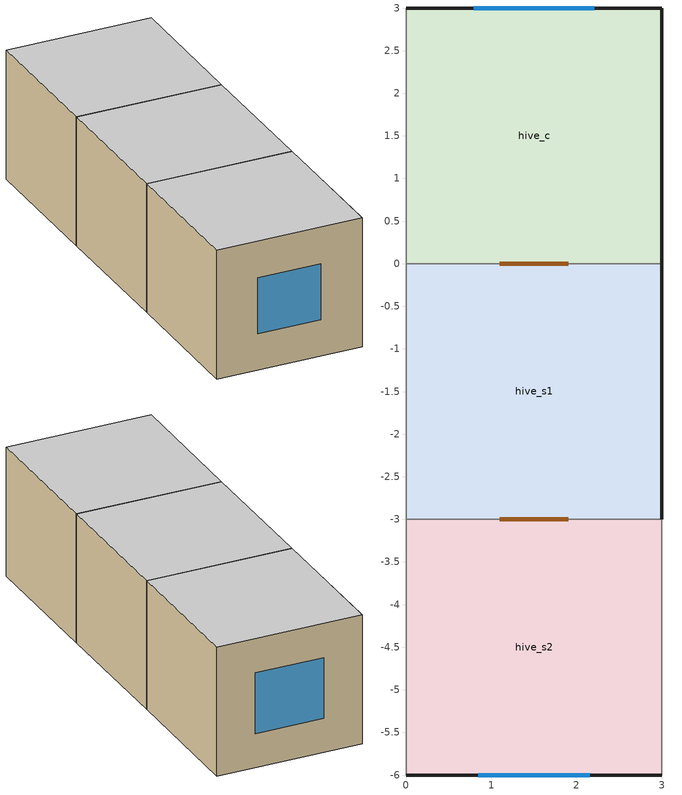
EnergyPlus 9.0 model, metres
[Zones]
hive_c
 floor othersideconditionsmodel (floor): 3,3 3,0 0,0 0,3 z0
 wall outside (ext_wall): 3,0 3,3 0,3 z0:2.7
 wall to hive_s1 (int_wall): 0,0 3,0 z0:2.7
 wall adiabatic (int_wall): 0,3 0,0 z0:2.7
 window (simple_window): 2.21,3 0.79,3 z0.71:1.99
 door inside (door_3_cm): 1.1,0 1.9,0 z0:2.1
 ceiling adiabatic (ceiling): 0,3 0,0 3,0 3,3 z2.7
hive_s1
 floor othersideconditionsmodel (floor): 3,0 3,-3 0,-3 0,0 z0
 wall outside (ext_wall): 3,-3 3,0 z0:2.7
 wall to hive_s2 (int_wall): 0,-3 3,-3 z0:2.7
 wall adiabatic (int_wall): 0,0 0,-3 z0:2.7
 door inside (door_3_cm): 1.1,-3 1.9,-3 z0:2.1
 ceiling adiabatic (ceiling): 0,0 0,-3 3,-3 3,0 z2.7
hive_s2
 floor othersideconditionsmodel (floor): 3,-3 3,-6 0,-6 0,-3 z0
 wall outside (ext_wall): 0,-6 3,-6 z0:2.7
 wall adiabatic (int_wall): 3,-6 3,-3 / 0,-3 0,-6 z0:2.7
 window (simple_window): 0.85,-6 2.15,-6 z0.76:1.94
 ceiling adiabatic (ceiling): 0,-3 0,-6 3,-6 3,-3 z2.7
[Building]
single_zone_hive: Loads convergence tolerance value=0.04; Maximum number of warmup days=25; Minimum number of warmup days=6; North axis=0; Solar distribution=FullInteriorAndExteriorWithReflections; Temperature convergence tolerance value=0.4; Terrain=City
[Site:GroundDomain:Slab]
ground_domain: 1, 0.4, 1.6, 10, No, Full, 6, 5, Timestep, ground_coupled_oscm, OnGrade, 1250, 30, 50, 1500, 1.5, finite_diff, Site:GroundTemperature:Undisturbed:FiniteDifference, No
[Site:GroundTemperature:Undisturbed:FiniteDifference]
finite_diff: 0.4, 1250, 30, 50, 1500, 1.5
[Construction]
floor: impermeabilizacao, concreto_5cm, contrapiso, piso_ceramico
ceiling: piso_ceramico, contrapiso, concreto_5cm, impermeabilizacao
ext_wall: placa_cimenticia, la_vidro_5cm, gesso
int_wall: gesso, la_vidro_5cm, gesso
door_3_cm: porta_mad_int_3cm
simple_window: vidro_simples_0.87
[Material] Thermal absorptance=0.9
Name | Conductivity | Density | Roughness | Solar absorptance | Specific heat | Thickness | Visible absorptance
concreto_5cm | 1.75 | 2200 | MediumRough | 0.7 | 1000 | 0.05 | 0.7
contrapiso | 1.15 | 2000 | MediumRough | 0.7 | 1000 | 0.02 | 0.7
impermeabilizacao | 0.23 | 1000 | Smooth | 0.7 | 920 | 0.0001 | 0.7
piso_ceramico | 1.05 | 2000 | Smooth | 0.7 | 920 | 0.0075 | 0.7
porta_mad_int_3cm | 0.15 | 650 | MediumSmooth | 0.5 | 2300 | 0.03 | 0.5
placa_cimenticia | 1.15 | 2000 | MediumSmooth | 0.5 | 1000 | 0.01 | 0.5
gesso | 0.35 | 900 | Smooth | 0.5 | 870 | 0.0125 | 0.5
[Material:NoMass]
la_vidro_5cm: Roughness=Smooth; Thermal resistance=1.25; Thermal absorptance=0.9; Solar absorptance=0.7; Visible absorptance=0.7
[WindowMaterial:SimpleGlazingSystem]
vidro_simples_0.87: Solar heat gain coefficient=0.87; U factor=5.7
[ElectricEquipment]
equip_hive_s1: Zone or zonelist=hive_s1; Design level=120; Design level calculation method=EquipmentLevel; End use subcategory=General; Fraction latent=0; Fraction lost=0; Fraction radiant=0.3; Schedule=sch_equip_living
[Lights] Design level calculation method=Watts/Area; End use subcategory=GeneralLights; Fraction radiant=0.32; Fraction replaceable=0; Fraction visible=0.23; Return air fraction=0; Watts per zone floor area=5
Name | Zone or zonelist | Schedule
lights_hive_c | hive_c | sch_ilum_dorm
lights_hive_s1 | hive_s1 | sch_ilum_living
lights_hive_s2 | hive_s2 | sch_ilum_dorm
[People] Fraction radiant=0.3; Number of people calculation method=People
Name | Zone or zonelist | Number of people | Activity level schedule | Number of people schedule
people_hive_c | hive_c | 2 | sch_activ_dorm | sch_occup_dorm
people_hive_s1 | hive_s1 | 4 | sch_activ_living | sch_occup_living
people_hive_s2 | hive_s2 | 2 | sch_activ_dorm | sch_occup_dorm
[SurfaceProperty:OtherSideConditionsModel]
ground_coupled_oscm: Type of modeling=GroundCoupledSurface
[ThermostatSetpoint:DualSetpoint]
thermostat_setpoint: Cooling setpoint temperature schedule=sch_hvac_23; Heating setpoint temperature schedule=sch_hvac_18
[Zone] Multiplier=1
hive_c; hive_s1; hive_s2
[ZoneControl:Thermostat] Control 1=thermostat_setpoint; Control type schedule=sch_hvac_4
Name | Zone or zonelist
thermostat_hive_c | hive_c
thermostat_hive_s1 | hive_s1
thermostat_hive_s2 | hive_s2
[Zone equipment]
hive_c: hvac_hive_c
hive_s1: hvac_hive_s1
hive_s2: hvac_hive_s2
[ZoneHVAC:IdealLoadsAirSystem] Cooling limit=NoLimit; Cooling sensible heat ratio=0.7; Dehumidification control type=None; Demand controlled ventilation type=None; Heat recovery type=None; Heating limit=NoLimit; Humidification control type=None; Latent heat recovery effectiveness=0.65; Maximum heating supply air humidity ratio=0.0156; Maximum heating supply air temperature=50; Minimum cooling supply air humidity ratio=0.0077; Minimum cooling supply air temperature=13; Outdoor air economizer type=NoEconomizer; Sensible heat recovery effectiveness=0.7
Name | Availability schedule
hvac_hive_c; hvac_hive_s2 | sch_hvac_dorm
hvac_hive_s1 | sch_hvac_living
[Schedule:Compact]
sch_hvac_living: Through: 12/31, For: AllDays, Until: 14:00, 0, Until: 22:00, 1, Until: 24:00, 0
sch_hvac_dorm: Through: 12/31, For: AllDays, Until: 08:00, 1, Until: 22:00, 0, Until: 24:00, 1
sch_activ_living: Through: 12/31, For:AllDays, Until: 24:00, 108
sch_activ_dorm: Through: 12/31, For:AllDays, Until: 24:00, 81
sch_equip_living: Through: 12/31, For:AllDays, Until: 14:00, 0, Until: 22:00, 1, Until: 24:00, 0
sch_ilum_living: Through: 12/31, For: AllDays, Until: 16:00, 0, Until: 22:00, 1, Until: 24:00, 0
sch_ilum_dorm: Through: 12/31, For: AllDays, Until: 06:00, 0, Until: 08:00, 1, Until: 22:00, 0, Until: 24:00, 1
sch_occup_living: Through: 12/31, For: AllDays, Until: 14:00, 0, Until: 18:00, 0.5, Until: 22:00, 1, Until: 24:00, 0
sch_occup_dorm: Through: 12/31, For: AllDays, Until: 08:00, 1, Until: 22:00, 0, Until 24:00, 1
sch_hvac_4: Through: 12/31, For: AllDays, Until: 24:00, 4
sch_hvac_18: Through: 12/31, For: AllDays, Until: 24:00, 18
sch_hvac_23: Through: 12/31, For: AllDays, Until: 24:00, 23
[AirflowNetwork:MultiZone:Component:DetailedOpening] Discharge coefficient for opening factor 1=0.001; Discharge coefficient for opening factor 2=0.65; Extra crack length or height of pivoting axis=0; Height factor for opening factor 1=1; Height factor for opening factor 2=1; Number of sets of opening factor data=2; Opening factor 1=0; Opening factor 2=1; Start height factor for opening factor 1=0; Start height factor for opening factor 2=0; Type of rectangular large vertical opening lvo=NonPivoted; Width factor for opening factor 1=0
Name | Air mass flow coefficient when opening is closed | Air mass flow exponent when opening is closed | Width factor for opening factor 2
window_opening | 0.0003 | 0.63 | 0.45
door_opening | 0.0024 | 0.59 | 1
[AirflowNetwork:MultiZone:Surface] Ventilation control mode=NoVent; Window door opening factor or crack factor=1
Name | Leakage component | Surface
afn_hive_c_window_n | window_opening | hive_c_window_n
afn_hive_s2_window_s | window_opening | hive_s2_window_s
afn_hive_c_door_s | door_opening | hive_c_door_s
afn_hive_s1_door_s | door_opening | hive_s1_door_s
[AirflowNetwork:MultiZone:Zone]
Name | Zone
afn_hive_c | hive_c
afn_hive_s1 | hive_s1
afn_hive_s2 | hive_s2
[AirflowNetwork:SimulationControl]
afn_control: Absolute airflow convergence tolerance=1e-06; Airflownetwork control=MultizoneWithoutDistribution; Azimuth angle of long axis of building=90; Building type=LowRise; Convergence acceleration limit=-0.5; Height selection for local wind pressure calculation=OpeningHeight; Initialization type=LinearInitializationMethod; Maximum number of iterations=500; Ratio of building width along short axis to width along long axis=0.5; Relative airflow convergence tolerance=0.0001; Wind pressure coefficient type=SurfaceAverageCalculation
